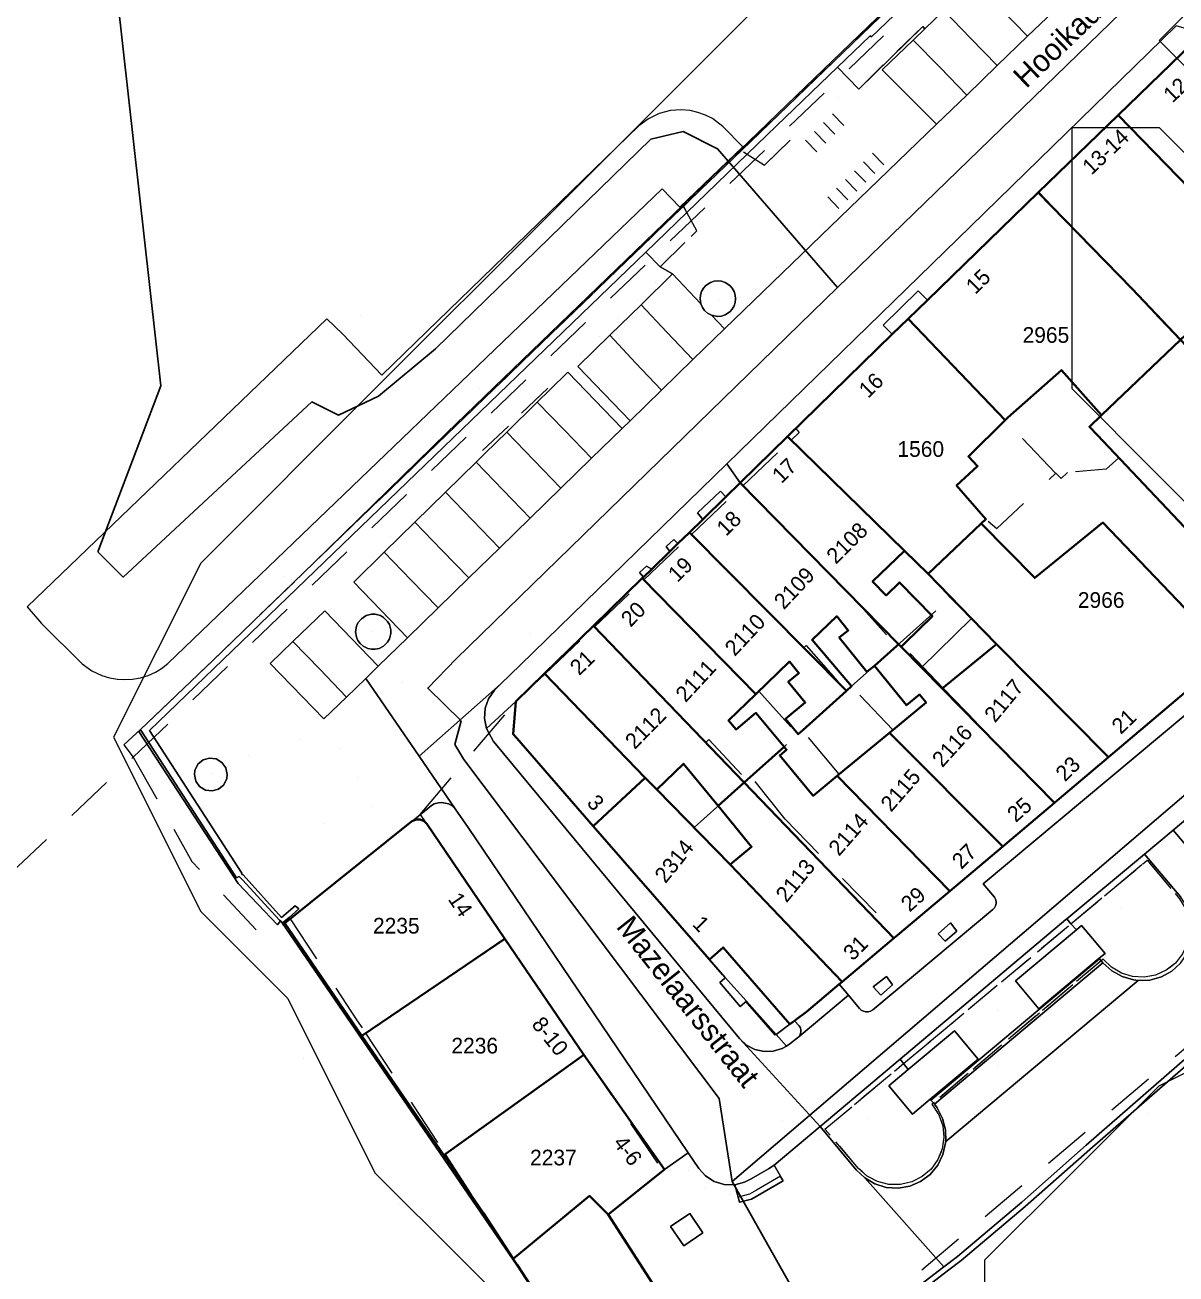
# Model space of a CAD drawing. Header units: metres. Extents: x 0 to 105485, y 0 to 425721.
# Drawn here: x 104727.4 to 104793.5, y 425351.7 to 425423.4 of the extents above; entities that cross this region are included whole.
import ezdxf
from ezdxf.enums import TextEntityAlignment as Align

# ---------------------------------------------------------------- set-up
doc = ezdxf.new("R2010")
doc.units = ezdxf.units.M
doc.header["$MEASUREMENT"] = 0
doc.linetypes.add('IE-TERREINAFSCHEIDING_KUNSTMATIG-SO', pattern=[11, 4, -1, 4, -2])
doc.linetypes.add('KG-PERCEEL-SO', pattern=[19, 5.5, -4, 5.5, -4])
for name, color, linetype, lineweight in [('B-XX-GK-KADEMUUR-G', 150, 'Continuous', 18), ('B-XX-GR-BEPLANTING_CULTUUR_BODEMBEDEKKER-G', 90, 'Continuous', 18), ('B-XX-GR-BEPLANTING_CULTUUR_ROOS-G', 90, 'Continuous', 18), ('B-XX-GR-BEPLANTING_CULTUUR_VASTE PLANTENVAK-G', 90, 'Continuous', 18), ('B-XX-GR-BOOM-G', 90, 'Continuous', 13), ('B-XX-GR-STRUIK-G', 90, 'Continuous', 13), ('B-XX-IE-AFVAL APART PLAATS-G', 7, 'Continuous', 18), ('B-XX-IE-MEUBILAIR-G', 7, 'Continuous', 18), ('B-XX-IE-MEUBILAIR_WATERWEGMEUBILAIR-G', 150, 'Continuous', 18), ('B-XX-IE-MEUBILAIR_WEGMEUBILAIR_AFVALBAK-G', 7, 'Continuous', 18), ('B-XX-IE-TERREINAFSCHEIDING_KUNSTMATIG_HEKWERK-G', 20, 'IE-TERREINAFSCHEIDING_KUNSTMATIG-SO', 18), ('B-XX-KG-GRENS_PERCEEL-G', 150, 'KG-PERCEEL-SO', 18), ('B-XX-KG-GRENS_PERCEEL-T', 150, 'KG-PERCEEL-SO', 18), ('B-XX-KW-KUNSTWERK_STEIGER-G', 170, 'Continuous', 18), ('B-XX-OG-BEBOUWING-G', 7, 'Continuous', 35), ('B-XX-OG-BEBOUWING_HUISNUMMER-T', 7, 'Continuous', 18), ('B-XX-OG-BEBOUWING_OVERBOUWING-G', 7, 'Continuous', 18), ('B-XX-OG-BEBOUWING_STRAATNAAM-T', 7, 'Continuous', 18), ('B-XX-OG-BEBOUWING_TRAP-G', 7, 'Continuous', 18), ('B-XX-OG-GRENS-G', 7, 'Continuous', 18), ('B-XX-OG-TERREIN_ERF-G', 7, 'Continuous', 18), ('B-XX-OG-WATER-G', 130, 'Continuous', 18), ('B-XX-OG-WATER_HAVEN-G', 170, 'Continuous', 18), ('B-XX-VH-ONVERHARD_ZAND-G', 210, 'Continuous', 18), ('B-XX-VH-OPENVERHARDING-G', 90, 'Continuous', 18), ('B-XX-VH-OPENVERHARDING_STRAATBAKSTEEN-G', 90, 'Continuous', 18), ('B-XX-VH-OPENVERHARDING_TEGEL-G', 90, 'Continuous', 18), ('B-XX-VW-MARKERING-G', 7, 'Continuous', 18)]:
    doc.layers.add(name, color=color, linetype=linetype, lineweight=lineweight)
doc.layers.add('GIS-WEGVAKKEN', color=2, linetype='Continuous')

msp = doc.modelspace()

# ---------------------------------------------------------------- linework, layer by layer
at = {"layer": 'B-XX-GK-KADEMUUR-G', "ltscale": 0.5}
for points in [[(104823.496, 425469.197), (104823.415, 425469.276), (104814.592, 425460.755), (104792.053, 425438.981), (104772.746, 425420.352), (104751.625, 425399.972), (104743.999, 425392.515), (104765.203, 425412.987), (104768.547, 425416.212), (104823.494, 425469.195)], [(104772.554, 425350.648), (104772.604, 425350.432), (104772.646, 425350.252), (104772.715, 425350.264), (104774.62, 425347.601), (104776.277, 425348.729), (104780.347, 425351.865), (104781.134, 425352.471), (104784.809, 425355.57), (104788.521, 425358.843), (104795.664, 425365.062), (104819.687, 425386.369), (104819.486, 425386.618), (104795.453, 425365.302), (104788.31, 425359.084), (104784.619, 425355.813), (104780.936, 425352.705), (104780.144, 425352.095), (104776.098, 425348.978), (104776.009, 425349.074), (104775.883, 425348.987), (104774.7, 425348.165), (104772.888, 425350.742), (104772.548, 425350.674)], [(104742.078, 425371.959), (104742.029, 425372.012), (104739.898, 425374.318), (104739.712, 425374.519), (104739.559, 425374.425), (104734.06, 425382.918), (104733.956, 425382.825), (104739.648, 425374.109), (104741.9, 425371.731)], [(104746.747, 425365.371), (104742.324, 425371.829), (104742.265, 425371.916), (104742.18, 425371.852), (104755.643, 425352.204), (104755.654, 425352.214), (104755.432, 425352.556), (104753.723, 425355.183), (104751.446, 425358.509)]]:
    msp.add_lwpolyline(points, close=True, dxfattribs=at)
msp.add_lwpolyline([(104823.494, 425469.195), (104768.547, 425416.212), (104765.203, 425412.987), (104743.999, 425392.515), (104738.178, 425386.895), (104734.038, 425382.952), (104734.06, 425382.918), (104739.559, 425374.425), (104739.712, 425374.519), (104739.898, 425374.318), (104742.029, 425372.012), (104742.078, 425371.959), (104742.178, 425371.85), (104742.18, 425371.852), (104742.265, 425371.916), (104742.574, 425372.15), (104743.123, 425372.649), (104742.921, 425372.832), (104742.134, 425372.162), (104739.941, 425374.612), (104739.859, 425374.621), (104739.859, 425374.696), (104734.562, 425382.89), (104763.04, 425410.357), (104765.395, 425412.629), (104768.862, 425415.973), (104770.544, 425417.596), (104774.049, 425420.977), (104775.914, 425422.775), (104775.993, 425422.702), (104778.601, 425425.223)], dxfattribs=at)
at = {"layer": 'B-XX-GR-BEPLANTING_CULTUUR_BODEMBEDEKKER-G', "ltscale": 0.5}
for points in [[(104800.518, 425377.022), (104800.338, 425377.69), (104800.009, 425378.3), (104799.904, 425378.441), (104799.711, 425378.671), (104799.668, 425378.724), (104798.8, 425378.001), (104797.436, 425379.638), (104798.327, 425380.38), (104798.04, 425380.735), (104797.842, 425380.98), (104793.299, 425377.175), (104795.41, 425374.689), (104795.906, 425374.222), (104796.498, 425373.883), (104797.151, 425373.691), (104797.832, 425373.656), (104798.502, 425373.78), (104799.124, 425374.057), (104799.666, 425374.471), (104800.096, 425374.999), (104800.392, 425375.613), (104800.542, 425376.33)], [(104780.527, 425371.846), (104779.817, 425371.215), (104780.219, 425370.801), (104780.894, 425371.374)], [(104789.064, 425369.819), (104789.397, 425370.098), (104788.053, 425371.702), (104787.756, 425371.454), (104784.252, 425368.517), (104785.596, 425366.913)], [(104776.852, 425368.764), (104776.097, 425368.174), (104776.529, 425367.695), (104777.197, 425368.298)], [(104778.095, 425363.428), (104776.985, 425362.501), (104778.342, 425360.876), (104779.361, 425361.728), (104782.123, 425364.034), (104780.766, 425365.659)], [(104780.244, 425359.971), (104780.076, 425360.627), (104779.76, 425361.226), (104779.601, 425361.435), (104779.408, 425361.665), (104779.361, 425361.728), (104778.342, 425360.876), (104776.985, 425362.501), (104778.095, 425363.428), (104777.835, 425363.777), (104777.643, 425364.032), (104773.053, 425360.164), (104775.119, 425357.68), (104775.608, 425357.207), (104776.193, 425356.862), (104776.843, 425356.662), (104777.521, 425356.619), (104778.191, 425356.735), (104778.815, 425357.004), (104779.359, 425357.411), (104779.794, 425357.933), (104780.095, 425358.543), (104780.253, 425359.294)]]:
    msp.add_lwpolyline(points, close=True, dxfattribs=at)
at = {"layer": 'B-XX-GR-BEPLANTING_CULTUUR_ROOS-G', "ltscale": 0.5}
msp.add_lwpolyline([(104787.756, 425371.454), (104787.438, 425371.796), (104787.2, 425372.086), (104787.153, 425372.047), (104777.643, 425364.032), (104777.835, 425363.777), (104778.095, 425363.428), (104780.766, 425365.659), (104782.123, 425364.034), (104779.361, 425361.728), (104779.408, 425361.665), (104789.083, 425369.791), (104789.064, 425369.819), (104785.596, 425366.913), (104784.252, 425368.517)], close=True, dxfattribs=at)
at = {"layer": 'B-XX-GR-BEPLANTING_CULTUUR_VASTE PLANTENVAK-G', "ltscale": 0.5}
msp.add_lwpolyline([(104794.448, 425371.404), (104794.378, 425372.082), (104794.153, 425372.725), (104793.754, 425373.333), (104791.657, 425375.794), (104787.2, 425372.086), (104787.438, 425371.796), (104787.756, 425371.454), (104788.053, 425371.702), (104789.397, 425370.098), (104789.064, 425369.819), (104789.083, 425369.791), (104789.276, 425369.561), (104789.777, 425369.098), (104790.371, 425368.764), (104791.027, 425368.577), (104791.289, 425368.547), (104791.97, 425368.568), (104792.627, 425368.747), (104793.224, 425369.074), (104793.73, 425369.531), (104794.115, 425370.093), (104794.359, 425370.729)], close=True, dxfattribs=at)
at = {"layer": 'B-XX-GR-BOOM-G', "color": 0, "true_color": 0x604a38}
for points in [[(104767.189, 425407.649, 2.437), (104767.189, 425407.649, 5.237)], [(104747.384, 425388.561, 2.506), (104747.384, 425388.561, 5.306)], [(104740.243, 425381.445, 2.416), (104740.243, 425381.445, 5.216)], [(104738.141, 425380.411, 2.337), (104738.141, 425380.411, 5.137)], [(104790.324, 425372.645, 2.672), (104790.324, 425372.645, 5.472)], [(104783.242, 425366.791, 2.638), (104783.242, 425366.791, 5.438)], [(104775.784, 425360.605, 2.72), (104775.784, 425360.605, 5.52)], [(104765.413, 425354.201, 2.609), (104765.413, 425354.201, 5.409)]]:
    msp.add_polyline3d(points, dxfattribs=at)
at = {"layer": 'B-XX-GR-STRUIK-G', "ltscale": 0.5}
for points in [[(104767.629, 425396.299), (104767.323, 425396.623), (104766.017, 425395.381), (104766.309, 425395.012)], [(104764.881, 425393.62), (104764.648, 425393.853), (104764.207, 425393.449), (104764.42, 425393.17)], [(104763.384, 425392.16), (104763.081, 425392.33), (104762.688, 425391.962), (104762.906, 425391.694)], [(104767.584, 425368.735), (104767.564, 425368.66), (104767.286, 425368.432), (104768.451, 425367.055), (104768.819, 425367.347)]]:
    msp.add_lwpolyline(points, close=True, dxfattribs=at)
at = {"layer": 'B-XX-IE-AFVAL APART PLAATS-G', "color": 0, "true_color": 0x604a38}
msp.add_polyline3d([(104743.237, 425382.384, 2.461), (104743.237, 425382.384, 3.961)], dxfattribs=at)
at = {"layer": 'B-XX-IE-MEUBILAIR-G', "color": 0, "true_color": 0x604a38}
for points in [[(104769.75, 425415.49, 2.369), (104769.75, 425415.49, 5.369)], [(104768.187, 425413.947, 2.361), (104768.187, 425413.947, 5.361)], [(104773.19, 425411.884, 2.436), (104773.19, 425411.884, 5.436)], [(104765.828, 425411.76, 2.38), (104765.828, 425411.76, 5.38)], [(104781.668, 425411.828, 2.301), (104781.668, 425411.828, 3.801)], [(104771.872, 425410.7, 2.451), (104771.872, 425410.7, 5.451)], [(104770.544, 425409.446, 2.45), (104770.544, 425409.446, 5.45)], [(104761.81, 425408.7, 2.367), (104761.81, 425408.7, 3.867)], [(104763.587, 425408.619, 2.382), (104763.587, 425408.619, 5.382)], [(104762.555, 425407.589, 2.379), (104762.555, 425407.589, 5.379)], [(104769.321, 425408.213, 2.451), (104769.321, 425408.213, 5.451)], [(104761.482, 425406.566, 2.396), (104761.482, 425406.566, 5.396)], [(104760.37, 425405.499, 2.395), (104760.37, 425405.499, 5.395)], [(104759.308, 425404.456, 2.394), (104759.308, 425404.456, 5.394)], [(104758.178, 425403.423, 2.393), (104758.178, 425403.423, 5.393)], [(104752.797, 425398.164, 2.414), (104752.797, 425398.164, 5.414)], [(104767.693, 425398.2, 2.305), (104767.693, 425398.2, 3.805)], [(104751.72, 425397.147, 2.41), (104751.72, 425397.147, 5.41)], [(104750.584, 425396.052, 2.411), (104750.584, 425396.052, 5.411)], [(104749.583, 425395.03, 2.411), (104749.583, 425395.03, 5.411)], [(104748.389, 425394.018, 2.41), (104748.389, 425394.018, 5.41)], [(104747.354, 425392.902, 2.419), (104747.354, 425392.902, 5.419)], [(104743.713, 425389.325, 2.416), (104743.713, 425389.325, 5.416)], [(104742.645, 425388.286, 2.403), (104742.645, 425388.286, 5.403)], [(104756.417, 425388.486, 2.336), (104756.417, 425388.486, 3.836)], [(104739.619, 425387.289, 2.306), (104739.619, 425387.289, 5.306)], [(104741.62, 425387.289, 2.397), (104741.62, 425387.289, 5.397)], [(104755.856, 425386.657, 2.324), (104755.856, 425386.657, 3.824)], [(104749.067, 425385.636, 2.457), (104749.067, 425385.636, 3.957)], [(104755.516, 425382.554, 2.421), (104755.516, 425382.554, 3.921)], [(104755.595, 425382.625, 2.429), (104755.595, 425382.625, 3.929)], [(104745.506, 425381.883, 2.438), (104745.506, 425381.883, 5.438)], [(104754.426, 425382.12, 2.367), (104754.426, 425382.12, 3.867)], [(104746.492, 425380.173, 2.348), (104746.492, 425380.173, 5.348)], [(104737.588, 425378.389, 2.013), (104737.588, 425378.389, 5.013)], [(104747.346, 425378.549, 2.314), (104747.346, 425378.549, 5.314)], [(104744.533, 425377.58, 2.304), (104744.533, 425377.58, 3.804)], [(104752.844, 425377.316, 2.4), (104752.844, 425377.316, 3.9)], [(104783.385, 425375.202, 2.458), (104783.385, 425375.202, 3.958)], [(104787.385, 425372.206, 2.537), (104787.385, 425372.206, 4.037)], [(104766.709, 425367.451, 2.418), (104766.709, 425367.451, 3.918)], [(104762.238, 425363.436, 2.484), (104762.238, 425363.436, 3.984)], [(104770.89, 425360.503, 2.434), (104770.89, 425360.503, 3.934)], [(104772.594, 425359.808, 2.488), (104772.594, 425359.808, 3.988)], [(104773.025, 425359.402, 2.543), (104773.025, 425359.402, 5.543)], [(104771.87, 425358.431, 2.51), (104771.87, 425358.431, 5.51)], [(104765.52, 425357.635, 2.528), (104765.52, 425357.635, 5.528)], [(104771.027, 425357.033, 2.531), (104771.027, 425357.033, 5.531)], [(104766.471, 425356.619, 2.533), (104766.471, 425356.619, 5.533)], [(104767.882, 425356.251, 2.543), (104767.882, 425356.251, 5.543)], [(104769.619, 425356.198, 2.552), (104769.619, 425356.198, 5.552)]]:
    msp.add_polyline3d(points, dxfattribs=at)
at = {"layer": 'B-XX-IE-MEUBILAIR_WATERWEGMEUBILAIR-G', "color": 0, "true_color": 0x604a38}
for points in [[(104770.489, 425417.503, 2.352), (104770.489, 425417.503, 3.852)], [(104763.656, 425412.254, 2.336), (104763.656, 425412.254, 3.836)], [(104759.695, 425407.131, 2.353), (104759.695, 425407.131, 3.853)], [(104746.698, 425406.687, 0), (104746.698, 425406.687, 1.5)], [(104753.478, 425402.501, 1.966), (104753.478, 425402.501, 3.466)], [(104748.826, 425396.694, 2.306), (104748.826, 425396.694, 3.806)], [(104742.225, 425391.745, 2.129), (104742.225, 425391.745, 3.629)], [(104738.211, 425386.365, 2.309), (104738.211, 425386.365, 3.809)], [(104743.407, 425364.054, 0), (104743.407, 425364.054, 1.5)], [(104791.814, 425360.889, 2.25), (104791.814, 425360.889, 3.75)], [(104788.781, 425358.625, 2.132), (104788.781, 425358.625, 3.632)], [(104748.829, 425355.69, 0), (104748.829, 425355.69, 1.5)], [(104785.439, 425355.657, 2.379), (104785.439, 425355.657, 3.879)]]:
    msp.add_polyline3d(points, dxfattribs=at)
at = {"layer": 'B-XX-IE-MEUBILAIR_WEGMEUBILAIR_AFVALBAK-G', "color": 0, "true_color": 0x604a38}
for points in [[(104774.096, 425419.213, 2.369), (104774.096, 425419.213, 3.869)], [(104783.247, 425363.633, 2.661), (104783.247, 425363.633, 4.161)]]:
    msp.add_polyline3d(points, dxfattribs=at)
at = {"layer": 'B-XX-IE-TERREINAFSCHEIDING_KUNSTMATIG_HEKWERK-G', "ltscale": 0.5, "flags": 128}
for points in [[(104773.238, 425417.784), (104773.887, 425417.119)], [(104773.753, 425418.287), (104774.402, 425417.622)], [(104772.722, 425417.281), (104773.371, 425416.616)], [(104768.642, 425416.113), (104768.862, 425415.973), (104769.852, 425415.344), (104771.326, 425416.785)], [(104772.207, 425416.778), (104772.856, 425416.113)], [(104775.54, 425415.529), (104776.189, 425414.864)], [(104776.055, 425416.031), (104776.704, 425415.366)], [(104775.025, 425415.026), (104775.674, 425414.361)], [(104773.994, 425414.02), (104774.643, 425413.355)], [(104774.51, 425414.523), (104775.159, 425413.858)], [(104773.479, 425413.517), (104774.128, 425412.852)], [(104763.865, 425409.502), (104765.964, 425411.567), (104765.395, 425412.629), (104765.203, 425412.987)], [(104793.665, 425373.236), (104794.024, 425372.631), (104794.215, 425371.992), (104794.249, 425371.325), (104794.123, 425370.67), (104793.846, 425370.064), (104793.433, 425369.54), (104792.907, 425369.13), (104792.299, 425368.856), (104791.643, 425368.735), (104790.977, 425368.772), (104790.339, 425368.966), (104789.765, 425369.307), (104789.289, 425369.773), (104779.54, 425361.509), (104779.464, 425361.445), (104779.867, 425360.835), (104780.086, 425360.203), (104780.148, 425359.538), (104780.052, 425358.877), (104779.801, 425358.258), (104779.411, 425357.716), (104778.903, 425357.282), (104778.307, 425356.98), (104777.657, 425356.828), (104776.989, 425356.835), (104776.342, 425357), (104775.752, 425357.313), (104775.253, 425357.758), (104773.323, 425360.009), (104777.835, 425363.777), (104787.438, 425371.796), (104791.806, 425375.443), (104793.665, 425373.236)]]:
    msp.add_lwpolyline(points, dxfattribs=at)
at = {"layer": 'B-XX-IE-TERREINAFSCHEIDING_KUNSTMATIG_HEKWERK-G', "color": 0, "ltscale": 0.5, "true_color": 0x8c7868}
for points in [[(104773.238, 425417.784, 2.385), (104773.887, 425417.119, 2.401)], [(104773.753, 425418.287, 2.391), (104774.402, 425417.622, 2.399)], [(104772.722, 425417.281, 2.387), (104773.371, 425416.616, 2.404)], [(104768.642, 425416.113, 2.352), (104768.862, 425415.973, 2.354), (104769.852, 425415.344, 2.377), (104771.326, 425416.785, 2.364)], [(104772.207, 425416.778, 2.391), (104772.856, 425416.113, 2.402)], [(104775.54, 425415.529, 2.425), (104776.189, 425414.864, 2.431)], [(104776.055, 425416.031, 2.432), (104776.704, 425415.366, 2.424)], [(104775.025, 425415.026, 2.419), (104775.674, 425414.361, 2.438)], [(104773.994, 425414.02, 2.433), (104774.643, 425413.355, 2.432)], [(104774.51, 425414.523, 2.429), (104775.159, 425413.858, 2.435)], [(104773.479, 425413.517, 2.418), (104774.128, 425412.852, 2.435)], [(104763.865, 425409.502, 2.373), (104765.964, 425411.567, 2.384), (104765.395, 425412.629, 2.388), (104765.203, 425412.987, 2.377)], [(104793.846, 425370.064, 2.593), (104793.433, 425369.54, 2.603), (104792.907, 425369.13, 2.596), (104792.299, 425368.856, 2.595), (104791.643, 425368.735, 2.599), (104790.977, 425368.772, 2.624), (104790.339, 425368.966, 2.658), (104789.765, 425369.307, 2.688), (104789.289, 425369.773, 2.705), (104787.339, 425368.12, 2.691), (104785.389, 425366.467, 2.685), (104783.44, 425364.815, 2.672), (104781.49, 425363.162, 2.694), (104779.54, 425361.509, 2.705), (104779.464, 425361.445, 2.707), (104779.867, 425360.835, 2.687), (104780.086, 425360.203, 2.659), (104780.148, 425359.538, 2.629), (104780.052, 425358.877, 2.619), (104779.801, 425358.258, 2.616), (104779.411, 425357.716, 2.618), (104778.903, 425357.282, 2.615), (104778.307, 425356.98, 2.601), (104777.657, 425356.828, 2.599), (104776.989, 425356.835, 2.618), (104776.342, 425357, 2.642), (104775.752, 425357.313, 2.67), (104775.253, 425357.758, 2.686), (104773.323, 425360.009, 2.532), (104775.579, 425361.893, 2.593), (104777.835, 425363.777, 2.593), (104779.756, 425365.381, 2.554), (104781.676, 425366.985, 2.532), (104783.597, 425368.588, 2.557), (104785.517, 425370.192, 2.59), (104787.438, 425371.796, 2.578), (104789.622, 425373.619, 2.556), (104791.806, 425375.443, 2.472), (104793.665, 425373.236, 2.602)]]:
    msp.add_polyline3d(points, dxfattribs=at)
at = {"layer": 'B-XX-KG-GRENS_PERCEEL-G', "ltscale": 0.5, "flags": 128}
for points in [[(104734.038, 425382.952), (104738.178, 425386.895), (104775.655, 425423.078), (104792.152, 425438.957), (104823.494, 425469.195), (104849.432, 425494.245), (104856.043, 425500.643), (104856.917, 425499.939)], [(104733.628, 425381.358), (104856.917, 425499.939)], [(104790.157, 425418.223), (104794.983, 425422.904)], [(104785.589, 425413.791), (104790.157, 425418.223)], [(104790.157, 425418.223), (104801.77, 425406.237), (104809.645, 425398.267)], [(104778.1, 425406.526), (104785.589, 425413.791)], [(104785.589, 425413.791), (104793.712, 425405.308)], [(104771.63, 425400.25), (104778.1, 425406.526)], [(104778.1, 425406.526), (104786.572, 425397.657)], [(104788.5, 425400.326), (104793.712, 425405.308)], [(104771.377, 425399.566), (104771.834, 425400)], [(104771.63, 425400.25), (104771.834, 425400)], [(104788.5, 425400.326), (104789.216, 425399.569)], [(104768.611, 425396.938), (104771.377, 425399.566)], [(104771.377, 425399.566), (104779.25, 425391.879)], [(104789.216, 425399.569), (104790.183, 425398.546)], [(104790.183, 425398.546), (104789.457, 425397.888), (104787.235, 425397.702)], [(104790.183, 425398.546), (104798.965, 425389.261)], [(104779.25, 425391.879), (104782.559, 425395.03), (104783.178, 425394.488), (104786.572, 425397.657)], [(104786.572, 425397.657), (104786.871, 425397.359), (104787.235, 425397.702)], [(104765.669, 425394.141), (104768.012, 425396.368), (104768.611, 425396.938)], [(104775.011, 425390.427), (104768.611, 425396.938)], [(104762.932, 425391.539), (104765.21, 425393.705), (104765.669, 425394.141)], [(104772.112, 425387.636), (104765.669, 425394.141)], [(104779.25, 425391.879), (104780.525, 425390.51)], [(104760.102, 425388.85), (104762.383, 425391.017), (104762.932, 425391.539)], [(104769.355, 425384.981), (104762.932, 425391.539)], [(104775.011, 425390.427), (104777.44, 425387.749)], [(104777.643, 425387.931), (104780.525, 425390.51)], [(104780.525, 425390.51), (104781.725, 425389.322), (104789.595, 425381.367)], [(104757.26, 425386.148), (104759.743, 425388.509), (104760.102, 425388.85)], [(104766.479, 425382.212), (104760.102, 425388.85)], [(104772.252, 425387.771), (104772.112, 425387.636)], [(104772.252, 425387.771), (104774.539, 425385.153)], [(104774.846, 425385.427), (104777.44, 425387.749)], [(104777.44, 425387.749), (104777.643, 425387.931)], [(104780.106, 425385.315), (104777.643, 425387.931)], [(104789.595, 425381.367), (104796.532, 425387.232)], [(104755.591, 425384.562), (104757.26, 425386.148)], [(104757.26, 425386.148), (104763.667, 425379.505), (104765.809, 425377.318)], [(104780.858, 425336.653), (104775.372, 425342.582), (104775.524, 425349.114), (104819.798, 425386.391)], [(104774.539, 425385.153), (104774.846, 425385.427)], [(104777.212, 425382.921), (104774.846, 425385.427)], [(104769.528, 425385.148), (104769.355, 425384.981)], [(104769.528, 425385.148), (104771.767, 425382.666)], [(104772.027, 425382.899), (104773.964, 425384.639), (104774.539, 425385.153)], [(104780.106, 425385.315), (104786.506, 425378.755)], [(104750.104, 425378.068), (104755.591, 425384.562)], [(104774.305, 425368.464), (104772.264, 425366.743), (104770.462, 425365.404), (104755.423, 425382.688), (104755.591, 425384.562)], [(104734.038, 425382.952), (104733.088, 425382.063), (104733.628, 425381.358)], [(104769.078, 425380.252), (104771.767, 425382.666)], [(104771.767, 425382.666), (104772.027, 425382.899)], [(104774.142, 425380.382), (104772.027, 425382.899)], [(104777.212, 425382.921), (104777.021, 425382.763)], [(104777.021, 425382.763), (104783.525, 425376.241)], [(104766.657, 425382.384), (104766.479, 425382.212)], [(104766.657, 425382.384), (104768.838, 425380.037)], [(104712.877, 425361.675), (104733.628, 425381.358)], [(104733.628, 425381.358), (104736.999, 425375.379), (104741.177, 425370.939), (104742.627, 425372.072)], [(104786.506, 425378.755), (104789.595, 425381.367)], [(104774.142, 425380.382), (104774.019, 425380.28)], [(104765.809, 425377.318), (104768.838, 425380.037)], [(104768.838, 425380.037), (104769.078, 425380.252)], [(104771.032, 425377.81), (104769.078, 425380.252)], [(104774.019, 425380.28), (104780.49, 425373.682)], [(104783.525, 425376.241), (104786.408, 425378.673), (104786.506, 425378.755)], [(104742.627, 425372.072), (104750.104, 425378.068)], [(104750.104, 425378.068), (104754.659, 425371.374), (104754.953, 425370.942)], [(104771.032, 425377.81), (104777.489, 425371.15)], [(104765.809, 425377.318), (104767.881, 425375.203), (104774.305, 425368.464)], [(104780.49, 425373.682), (104783.525, 425376.241)], [(104777.489, 425371.15), (104780.49, 425373.682)], [(104742.627, 425372.072), (104746.486, 425366.233), (104746.96, 425365.516)], [(104774.305, 425368.464), (104777.35, 425371.033), (104777.489, 425371.15)], [(104754.953, 425370.942), (104746.96, 425365.516)], [(104754.953, 425370.942), (104757.348, 425367.422), (104759.503, 425364.252)], [(104746.96, 425365.516), (104749.721, 425361.338), (104751.525, 425358.565)], [(104759.503, 425364.252), (104751.525, 425358.565)], [(104759.503, 425364.252), (104764.034, 425357.586), (104760.882, 425355.117)], [(104751.525, 425358.565), (104755.432, 425352.556)], [(104760.882, 425355.117), (104759.821, 425356.171), (104755.432, 425352.556)], [(104760.882, 425355.117), (104765.541, 425347.863), (104765.271, 425347.657), (104766.15, 425346.308), (104764.585, 425344.657), (104763.075, 425345.536), (104762.924, 425345.329)], [(104755.432, 425352.556), (104758.865, 425347.277), (104762.924, 425345.329)]]:
    msp.add_lwpolyline(points, dxfattribs=at)
at = {"layer": 'B-XX-KW-KUNSTWERK_STEIGER-G', "ltscale": 0.5}
msp.add_lwpolyline([(104763.982, 425413.993), (104765, 425412.93), (104768.604, 425416.402), (104767.471, 425417.561), (104766.867, 425418.015), (104766.463, 425418.222), (104766.036, 425418.377), (104765.593, 425418.477), (104765.066, 425418.521), (104764.463, 425418.476), (104763.804, 425418.305), (104763.19, 425418.013), (104762.642, 425417.609), (104747.887, 425403.285), (104745.653, 425405.651), (104744.745, 425406.529), (104727.541, 425389.988), (104728.367, 425389.043), (104730.692, 425386.722), (104731.262, 425386.319), (104731.824, 425386.054), (104732.27, 425385.917), (104732.729, 425385.837), (104733.117, 425385.813), (104733.582, 425385.838), (104734.041, 425385.92), (104734.486, 425386.057), (104734.911, 425386.249), (104735.245, 425386.448), (104735.616, 425386.729)], close=True, dxfattribs=at)
at = {"layer": 'B-XX-OG-BEBOUWING-G', "ltscale": 0.5}
for points in [[(104800.119, 425407.952), (104801.77, 425406.237), (104804.058, 425408.358), (104802.371, 425410.029), (104804.657, 425412.137), (104805.768, 425410.932), (104808.599, 425413.542), (104807.488, 425414.746), (104807.218, 425414.497), (104805.861, 425415.905), (104804.397, 425417.424), (104803.457, 425418.399), (104801.278, 425416.299), (104794.992, 425422.911), (104790.157, 425418.223), (104798.412, 425409.712)], [(104794.992, 425422.911), (104790.157, 425418.223), (104798.412, 425409.712), (104800.119, 425407.952), (104801.77, 425406.237), (104804.058, 425408.358), (104802.371, 425410.029), (104804.657, 425412.137), (104805.768, 425410.932), (104808.599, 425413.542), (104807.488, 425414.746), (104807.218, 425414.497), (104805.861, 425415.905), (104804.397, 425417.424), (104803.457, 425418.399), (104801.278, 425416.299)], [(104790.157, 425418.223), (104785.566, 425413.771), (104790.945, 425408.241), (104793.729, 425405.324), (104798.412, 425409.712)], [(104790.945, 425408.241), (104785.566, 425413.771), (104779.202, 425407.598), (104778.099, 425406.527), (104783.662, 425400.704), (104783.825, 425400.866), (104786.899, 425403.578), (104789.188, 425400.984), (104793.729, 425405.324)], [(104778.099, 425406.527), (104777.178, 425405.634), (104771.174, 425399.765), (104777.894, 425393.203), (104779.25, 425391.879), (104782.295, 425394.779), (104782.559, 425395.03), (104780.881, 425396.954), (104782.084, 425398.073), (104781.554, 425398.614), (104783.662, 425400.704)], [(104793.729, 425405.324), (104789.188, 425400.984), (104788.5, 425400.326), (104788.936, 425399.865), (104798.965, 425389.261), (104800.648, 425390.68), (104800.701, 425390.724), (104802.841, 425392.528), (104804.561, 425393.978)], [(104771.174, 425399.765), (104768.45, 425397.102), (104777.547, 425387.845), (104777.69, 425387.7), (104777.888, 425387.894), (104779.489, 425389.461), (104777.592, 425391.397), (104776.83, 425390.65), (104776.06, 425391.437), (104777.894, 425393.203)], [(104766.309, 425395.012), (104765.544, 425394.266), (104774.556, 425385.168), (104774.851, 425385.445), (104772.588, 425388.095), (104773.997, 425389.451), (104774.656, 425388.636), (104774.144, 425388.222), (104775.734, 425386.256), (104776.168, 425386.607), (104777.44, 425387.749), (104777.547, 425387.845), (104768.45, 425397.102), (104767.629, 425396.299)], [(104782.295, 425394.779), (104779.25, 425391.879), (104781.725, 425389.322), (104783.169, 425387.848), (104789.594, 425381.367), (104796.532, 425387.232), (104789.273, 425394.831), (104785.358, 425391.652)], [(104762.842, 425391.632), (104769.355, 425384.981), (104771.291, 425386.845), (104771.833, 425386.19), (104771.213, 425385.677), (104772.188, 425384.498), (104771.055, 425383.56), (104771.782, 425382.682), (104772.053, 425382.906), (104774.539, 425385.153), (104774.556, 425385.168), (104765.544, 425394.266), (104764.881, 425393.62), (104764.42, 425393.17), (104763.384, 425392.16), (104762.906, 425391.694)], [(104769.355, 425384.981), (104762.842, 425391.632), (104760.047, 425388.907), (104768.693, 425379.907), (104770.981, 425381.96), (104769.366, 425383.905), (104768.219, 425382.953), (104767.787, 425383.472)], [(104763.013, 425380.183), (104763.667, 425379.505), (104765.2, 425380.98), (104767.19, 425378.558), (104768.693, 425379.907), (104760.047, 425388.907), (104757.239, 425386.169)], [(104777.021, 425382.763), (104783.525, 425376.241), (104786.492, 425378.743), (104780.052, 425385.296), (104778.861, 425386.508), (104777.69, 425387.7), (104777.547, 425387.845), (104777.44, 425387.749), (104776.168, 425386.607), (104777.997, 425384.344), (104778.754, 425384.956), (104779.122, 425384.501)], [(104783.169, 425387.848), (104780.052, 425385.296), (104786.492, 425378.743), (104786.506, 425378.755), (104789.594, 425381.367)], [(104757.239, 425386.169), (104755.591, 425384.562), (104755.423, 425382.69), (104755.635, 425382.444), (104760.026, 425377.398), (104763.013, 425380.183)], [(104780.485, 425373.677), (104783.525, 425376.241), (104777.021, 425382.763), (104774.141, 425380.381), (104774.019, 425380.28)], [(104780.485, 425373.677), (104774.019, 425380.28), (104772.649, 425379.147), (104770.73, 425381.459), (104771.125, 425381.787), (104770.981, 425381.96), (104768.693, 425379.907), (104777.277, 425370.971), (104777.489, 425371.15)], [(104767.881, 425375.203), (104763.667, 425379.505), (104763.013, 425380.183), (104760.026, 425377.398), (104766.692, 425369.737), (104767.474, 425370.443), (104771.299, 425366.026), (104771.569, 425366.227), (104771.674, 425366.305), (104772.264, 425366.743), (104774.14, 425368.324), (104774.222, 425368.394), (104774.305, 425368.464)], [(104767.881, 425375.203), (104774.305, 425368.464), (104777.277, 425370.971), (104768.693, 425379.907), (104767.19, 425378.558), (104769.111, 425376.22)], [(104750.469, 425377.531), (104750.32, 425377.683), (104750.093, 425377.782), (104749.875, 425377.786), (104749.665, 425377.708), (104749.598, 425377.662), (104742.324, 425371.829), (104746.747, 425365.371), (104754.952, 425370.941)], [(104754.952, 425370.941), (104746.747, 425365.371), (104751.446, 425358.509), (104759.494, 425364.265)], [(104764.107, 425357.685), (104759.494, 425364.265), (104751.446, 425358.509), (104753.723, 425355.183), (104755.432, 425352.556), (104759.821, 425356.171), (104760.882, 425355.117)], [(104755.432, 425352.556), (104755.654, 425352.214), (104758.865, 425347.277), (104759.286, 425347.075), (104762.924, 425345.329), (104763.014, 425345.452), (104763.375, 425345.825), (104764.845, 425344.932), (104766.15, 425346.308), (104765.271, 425347.657), (104765.541, 425347.863), (104760.882, 425355.117), (104759.821, 425356.171)]]:
    msp.add_lwpolyline(points, close=True, dxfattribs=at)
at = {"layer": 'B-XX-OG-BEBOUWING_OVERBOUWING-G', "ltscale": 0.5}
msp.add_lwpolyline([(104781.725, 425389.322), (104778.861, 425386.508), (104780.052, 425385.296), (104783.169, 425387.848)], close=True, dxfattribs=at)
at = {"layer": 'B-XX-OG-BEBOUWING_TRAP-G', "ltscale": 0.5}
for points in [[(104779.202, 425407.598), (104778.666, 425408.122), (104776.673, 425406.164), (104777.178, 425405.634), (104778.099, 425406.527)], [(104767.474, 425370.443), (104766.692, 425369.737), (104767.584, 425368.735), (104768.819, 425367.347), (104770.518, 425365.439), (104771.299, 425366.026)]]:
    msp.add_lwpolyline(points, close=True, dxfattribs=at)
at = {"layer": 'B-XX-OG-GRENS-G'}
for points in [[(104777.5, 425432.5, 1.006), (104767.5, 425422.5, 2.145), (104757.5, 425412.5, 1.47), (104747.5, 425402.5, 1.115), (104737.5, 425392.5, 1.17), (104732.5, 425382.5, 1.101), (104737.5, 425372.5, 0.56), (104742.5, 425367.5, 0.565), (104747.5, 425357.5, 0.553), (104752.5, 425352.5, 0.509), (104757.5, 425347.5, 0.509)], [(104807.5, 425332.5, 2.715), (104792.5, 425332.5, 2.764), (104782.5, 425337.5, 2.343), (104782.5, 425352.5, 2.123), (104787.5, 425357.5, 1.765), (104792.5, 425362.5, 2.151), (104802.5, 425367.5, 2.237)]]:
    msp.add_polyline3d(points, dxfattribs=at)
for points in [[(104797.5, 425427.5, 2.383), (104802.5, 425427.5, 2.402), (104802.5, 425412.5, 3.11), (104792.5, 425422.5, 2.401)], [(104787.5, 425417.5, 2.362), (104792.5, 425417.5, 2.428), (104802.5, 425407.5, 3.072), (104802.5, 425392.5, 2.419), (104797.5, 425392.5, 2.441), (104792.5, 425397.5, 3.193), (104787.5, 425402.5, 3.211)]]:
    msp.add_polyline3d(points, close=True, dxfattribs=at)
at = {"layer": 'B-XX-OG-TERREIN_ERF-G', "ltscale": 0.5}
for points in [[(104788.936, 425399.865), (104788.5, 425400.326), (104789.188, 425400.984), (104786.899, 425403.578), (104783.825, 425400.866), (104783.662, 425400.704), (104781.554, 425398.614), (104782.084, 425398.073), (104780.881, 425396.954), (104782.559, 425395.03), (104782.295, 425394.779), (104785.358, 425391.652), (104789.273, 425394.831), (104796.532, 425387.232), (104798.965, 425389.261)], [(104779.25, 425391.879), (104777.894, 425393.203), (104776.06, 425391.437), (104776.83, 425390.65), (104777.592, 425391.397), (104779.489, 425389.461), (104777.888, 425387.894), (104777.69, 425387.7), (104778.861, 425386.508), (104781.725, 425389.322)], [(104769.355, 425384.981), (104767.787, 425383.472), (104768.219, 425382.953), (104769.366, 425383.905), (104770.981, 425381.96), (104771.125, 425381.787), (104770.73, 425381.459), (104772.649, 425379.147), (104774.019, 425380.28), (104774.141, 425380.381), (104777.021, 425382.763), (104779.122, 425384.501), (104778.754, 425384.956), (104777.997, 425384.344), (104776.168, 425386.607), (104775.734, 425386.256), (104774.144, 425388.222), (104774.656, 425388.636), (104773.997, 425389.451), (104772.588, 425388.095), (104774.851, 425385.445), (104774.556, 425385.168), (104774.539, 425385.153), (104772.053, 425382.906), (104771.782, 425382.682), (104771.055, 425383.56), (104772.188, 425384.498), (104771.213, 425385.677), (104771.833, 425386.19), (104771.291, 425386.845)], [(104763.667, 425379.505), (104767.881, 425375.203), (104769.111, 425376.22), (104767.19, 425378.558), (104765.2, 425380.98)], [(104767.474, 425370.443), (104766.692, 425369.737), (104767.584, 425368.735), (104768.819, 425367.347), (104770.518, 425365.439), (104771.299, 425366.026)]]:
    msp.add_lwpolyline(points, close=True, dxfattribs=at)
at = {"layer": 'B-XX-OG-WATER-G', "ltscale": 0.5}
msp.add_lwpolyline([(104758.865, 425347.277), (104755.654, 425352.214), (104755.643, 425352.204), (104742.18, 425371.852), (104742.178, 425371.85), (104742.078, 425371.959), (104741.9, 425371.731), (104739.648, 425374.109), (104733.956, 425382.825), (104734.06, 425382.918), (104734.038, 425382.952), (104738.178, 425386.895), (104743.999, 425392.515), (104751.625, 425399.972), (104772.746, 425420.352), (104792.053, 425438.981)], dxfattribs=at)
at = {"layer": 'B-XX-OG-WATER_HAVEN-G', "ltscale": 0.5}
msp.add_lwpolyline([(104795.664, 425365.062), (104788.521, 425358.843), (104784.809, 425355.57), (104781.134, 425352.471), (104780.347, 425351.865), (104776.277, 425348.729)], dxfattribs=at)
at = {"layer": 'B-XX-VH-ONVERHARD_ZAND-G', "ltscale": 0.5}
for points in [[(104766.2, 425407.383), (104766.29, 425407.168), (104766.415, 425406.996), (104766.574, 425406.853), (104766.821, 425406.726), (104767.174, 425406.658), (104767.387, 425406.68), (104767.59, 425406.746), (104767.858, 425406.92), (104768.001, 425407.079), (104768.107, 425407.264), (104768.173, 425407.467), (104768.196, 425407.679), (104768.173, 425407.891), (104768.107, 425408.094), (104768.001, 425408.279), (104767.858, 425408.438), (104767.59, 425408.612), (104767.387, 425408.678), (104767.174, 425408.7), (104766.962, 425408.678), (104766.759, 425408.612), (104766.491, 425408.438), (104766.348, 425408.279), (104766.241, 425408.094), (104766.175, 425407.891), (104766.153, 425407.679)], [(104747.733, 425387.602), (104747.999, 425387.74), (104748.223, 425387.964), (104748.329, 425388.147), (104748.411, 425388.453), (104748.411, 425388.665), (104748.329, 425388.971), (104748.223, 425389.154), (104747.999, 425389.378), (104747.816, 425389.484), (104747.51, 425389.566), (104747.298, 425389.566), (104746.992, 425389.484), (104746.727, 425389.311), (104746.527, 425389.065), (104746.441, 425388.872), (104746.392, 425388.559), (104746.441, 425388.246), (104746.527, 425388.053), (104746.652, 425387.882), (104746.817, 425387.735), (104747.091, 425387.596), (104747.298, 425387.552), (104747.51, 425387.552)], [(104739.026, 425380.365), (104738.946, 425380.744), (104738.722, 425381.059), (104738.391, 425381.258), (104738.007, 425381.307), (104737.636, 425381.199), (104737.339, 425380.95), (104737.167, 425380.604), (104737.136, 425380.365), (104737.216, 425379.987), (104737.44, 425379.672), (104737.771, 425379.473), (104738.155, 425379.424), (104738.526, 425379.532), (104738.823, 425379.78), (104738.995, 425380.127)], [(104789.276, 425369.561), (104789.083, 425369.791), (104779.408, 425361.665), (104779.601, 425361.435)], [(104765.572, 425355.158), (104764.463, 425354.411), (104765.228, 425353.307), (104766.317, 425354.055)]]:
    msp.add_lwpolyline(points, close=True, dxfattribs=at)
at = {"layer": 'B-XX-VH-OPENVERHARDING-G', "ltscale": 0.5}
for points in [[(104784.953, 425422.752), (104781.885, 425425.904), (104780.136, 425424.215), (104779.061, 425423.177), (104778.388, 425422.528), (104776.611, 425420.812), (104779.718, 425417.691), (104781.466, 425419.366), (104783.21, 425421.057)], [(104777.178, 425405.634), (104776.673, 425406.164), (104778.666, 425408.122), (104779.202, 425407.598), (104785.566, 425413.771), (104790.157, 425418.223), (104794.992, 425422.911), (104793.482, 425423.349), (104781.668, 425411.828), (104767.693, 425398.2), (104768.45, 425397.102), (104771.174, 425399.765)], [(104779.718, 425417.691), (104776.611, 425420.812), (104778.388, 425422.528), (104779.061, 425423.177), (104778.934, 425423.309), (104775.266, 425419.715), (104774.049, 425420.977), (104770.544, 425417.596), (104768.862, 425415.973), (104765.395, 425412.629), (104763.04, 425410.357), (104763.865, 425409.502), (104764.575, 425409.101), (104766.2, 425407.383), (104766.153, 425407.679), (104766.175, 425407.891), (104766.241, 425408.094), (104766.348, 425408.279), (104766.491, 425408.438), (104766.759, 425408.612), (104766.962, 425408.678), (104767.174, 425408.7), (104767.387, 425408.678), (104767.59, 425408.612), (104767.858, 425408.438), (104768.001, 425408.279), (104768.107, 425408.094), (104768.173, 425407.891), (104768.196, 425407.679), (104768.173, 425407.467), (104768.107, 425407.264), (104768.001, 425407.079), (104767.858, 425406.92), (104767.59, 425406.746), (104767.387, 425406.68), (104767.174, 425406.658), (104766.821, 425406.726), (104767.557, 425405.948)], [(104746.977, 425385.878), (104745.87, 425384.813), (104744.56, 425383.552), (104741.485, 425386.734), (104742.794, 425387.999), (104744.619, 425389.762), (104747.692, 425386.579), (104749.36, 425388.213), (104746.279, 425391.405), (104748.035, 425393.127), (104749.792, 425394.85), (104751.549, 425396.573), (104753.306, 425398.295), (104753.829, 425398.808), (104755.061, 425400.017), (104756.818, 425401.74), (104757.53, 425402.438), (104758.574, 425403.462), (104761.686, 425400.237), (104762.136, 425400.676), (104759.15, 425403.795), (104760.971, 425405.577), (104762.768, 425407.335), (104764.575, 425409.101), (104763.865, 425409.502), (104763.04, 425410.357), (104734.562, 425382.89), (104739.859, 425374.696), (104739.859, 425374.621), (104739.941, 425374.612), (104742.134, 425372.162), (104742.921, 425372.832), (104743.123, 425372.649), (104742.574, 425372.15), (104742.265, 425371.916), (104742.324, 425371.829), (104749.598, 425377.662), (104749.665, 425377.708), (104750.107, 425378.063), (104750.747, 425378.577), (104750.907, 425378.675), (104751.148, 425378.743), (104751.345, 425378.758), (104751.715, 425378.682), (104751.923, 425378.573), (104752.111, 425378.399), (104750.039, 425381.417)], [(104767.557, 425405.948), (104766.821, 425406.726), (104766.574, 425406.853), (104766.415, 425406.996), (104766.29, 425407.168), (104766.2, 425407.383), (104764.575, 425409.101), (104762.768, 425407.335), (104760.971, 425405.577), (104759.15, 425403.795), (104762.136, 425400.676), (104763.943, 425402.435), (104765.749, 425404.191)], [(104779.202, 425407.598), (104778.666, 425408.122), (104776.673, 425406.164), (104777.178, 425405.634), (104778.099, 425406.527)], [(104754.642, 425393.367), (104756.404, 425395.085), (104758.165, 425396.802), (104759.926, 425398.52), (104761.686, 425400.237), (104758.574, 425403.462), (104757.53, 425402.438), (104756.818, 425401.74), (104755.061, 425400.017), (104753.829, 425398.808), (104753.306, 425398.295), (104751.549, 425396.573), (104749.792, 425394.85), (104748.035, 425393.127), (104746.279, 425391.405), (104749.36, 425388.213), (104751.121, 425389.932), (104752.882, 425391.65)], [(104762.842, 425391.632), (104762.906, 425391.694), (104762.688, 425391.962), (104763.081, 425392.33), (104763.384, 425392.16), (104764.42, 425393.17), (104764.207, 425393.449), (104764.648, 425393.853), (104764.881, 425393.62), (104765.544, 425394.266), (104766.309, 425395.012), (104766.017, 425395.381), (104767.323, 425396.623), (104767.629, 425396.299), (104768.45, 425397.102), (104767.693, 425398.2), (104755.856, 425386.657), (104754.712, 425385.542), (104754.359, 425385.198), (104754.02, 425384.718), (104753.824, 425384.165), (104753.783, 425383.579), (104753.901, 425383.004), (104755.591, 425384.562), (104757.239, 425386.169), (104760.047, 425388.907)], [(104746.977, 425385.878), (104747.692, 425386.579), (104744.619, 425389.762), (104742.794, 425387.999), (104741.485, 425386.734), (104744.56, 425383.552), (104745.87, 425384.813)], [(104747.51, 425387.552), (104747.298, 425387.552), (104747.091, 425387.596), (104746.817, 425387.735), (104746.652, 425387.882), (104746.527, 425388.053), (104746.441, 425388.246), (104746.392, 425388.559), (104746.441, 425388.872), (104746.527, 425389.065), (104746.727, 425389.311), (104746.992, 425389.484), (104747.298, 425389.566), (104747.51, 425389.566), (104747.816, 425389.484), (104747.999, 425389.378), (104748.223, 425389.154), (104748.329, 425388.971), (104748.411, 425388.665), (104748.411, 425388.453), (104748.329, 425388.147), (104748.223, 425387.964), (104747.999, 425387.74), (104747.733, 425387.602)], [(104754.426, 425382.12), (104754.303, 425382.267), (104753.901, 425383.004), (104753.783, 425383.579), (104753.824, 425384.165), (104754.02, 425384.718), (104754.359, 425385.198), (104754.712, 425385.542), (104750.039, 425381.417), (104752.111, 425378.399), (104752.844, 425377.316), (104765.478, 425358.648), (104766.081, 425357.757), (104766.476, 425357.319), (104766.974, 425357.002), (104767.539, 425356.829), (104768.153, 425356.82), (104768.702, 425356.957), (104769.084, 425357.156), (104770.084, 425357.729), (104770.403, 425357.948), (104773.053, 425360.164), (104768.427, 425365.205), (104766.94, 425366.986)], [(104760.026, 425377.398), (104755.635, 425382.444), (104755.423, 425382.69), (104755.591, 425384.562), (104753.901, 425383.004), (104754.303, 425382.267), (104754.426, 425382.12), (104766.94, 425366.986), (104768.427, 425365.205), (104768.824, 425364.834), (104769.305, 425364.58), (104769.835, 425364.459), (104770.36, 425364.478), (104770.863, 425364.628), (104771.108, 425364.776), (104770.518, 425365.439), (104768.819, 425367.347), (104768.451, 425367.055), (104767.286, 425368.432), (104767.564, 425368.66), (104767.584, 425368.735), (104766.692, 425369.737)], [(104738.995, 425380.127), (104738.823, 425379.78), (104738.526, 425379.532), (104738.155, 425379.424), (104737.771, 425379.473), (104737.44, 425379.672), (104737.216, 425379.987), (104737.136, 425380.365), (104737.167, 425380.604), (104737.339, 425380.95), (104737.636, 425381.199), (104738.007, 425381.307), (104738.391, 425381.258), (104738.722, 425381.059), (104738.946, 425380.744), (104739.026, 425380.365)], [(104752.844, 425377.316), (104752.111, 425378.399), (104751.923, 425378.573), (104751.715, 425378.682), (104751.345, 425378.758), (104751.148, 425378.743), (104750.907, 425378.675), (104750.747, 425378.577), (104750.107, 425378.063), (104749.665, 425377.708), (104749.875, 425377.786), (104750.093, 425377.782), (104750.32, 425377.683), (104750.469, 425377.531), (104754.952, 425370.941), (104759.494, 425364.265), (104764.107, 425357.685), (104765.478, 425358.648)], [(104780.219, 425370.801), (104779.817, 425371.215), (104780.527, 425371.846), (104780.894, 425371.374)], [(104791.289, 425368.547), (104791.027, 425368.577), (104790.371, 425368.764), (104789.777, 425369.098), (104789.276, 425369.561), (104779.601, 425361.435), (104779.76, 425361.226), (104780.076, 425360.627), (104780.244, 425359.971), (104780.253, 425359.294)], [(104776.529, 425367.695), (104776.097, 425368.174), (104776.852, 425368.764), (104777.197, 425368.298)], [(104770.768, 425357.301), (104770.403, 425357.948), (104770.084, 425357.729), (104769.084, 425357.156), (104768.702, 425356.957), (104768.153, 425356.82), (104768.346, 425356.096), (104768.422, 425355.811), (104769.102, 425355.991), (104770.916, 425357.046), (104770.798, 425357.249)], [(104765.572, 425355.158), (104766.317, 425354.055), (104765.228, 425353.307), (104764.463, 425354.411)]]:
    msp.add_lwpolyline(points, close=True, dxfattribs=at)
for points in [[(104781.885, 425425.904), (104784.953, 425422.752), (104787.517, 425425.197)], [(104787.517, 425425.197), (104784.953, 425422.752), (104783.21, 425421.057), (104781.466, 425419.366), (104779.718, 425417.691), (104767.557, 425405.948), (104765.749, 425404.191), (104763.943, 425402.435), (104762.136, 425400.676), (104761.686, 425400.237), (104759.926, 425398.52), (104758.165, 425396.802), (104756.404, 425395.085), (104754.642, 425393.367), (104752.882, 425391.65), (104751.121, 425389.932), (104749.36, 425388.213), (104747.692, 425386.579), (104746.977, 425385.878), (104750.039, 425381.417), (104754.712, 425385.542), (104755.856, 425386.657), (104767.693, 425398.2), (104781.668, 425411.828), (104793.482, 425423.349)], [(104778.601, 425425.223), (104775.993, 425422.702), (104775.914, 425422.775), (104774.049, 425420.977), (104775.266, 425419.715), (104778.934, 425423.309), (104779.061, 425423.177), (104780.136, 425424.215)], [(104796.532, 425387.232), (104789.594, 425381.367), (104786.506, 425378.755), (104786.492, 425378.743), (104783.525, 425376.241), (104780.485, 425373.677), (104777.489, 425371.15), (104777.277, 425370.971), (104774.305, 425368.464), (104774.222, 425368.394), (104774.14, 425368.324), (104774.667, 425367.693), (104775.306, 425366.928), (104775.408, 425366.839), (104775.528, 425366.777), (104775.66, 425366.744), (104775.803, 425366.744), (104775.942, 425366.779), (104776.068, 425366.848), (104782.955, 425372.615), (104783.048, 425372.711), (104783.112, 425372.829), (104783.144, 425372.959), (104783.141, 425373.085), (104783.108, 425373.207), (104783.045, 425373.317), (104782.396, 425374.087), (104796.947, 425386.232)], [(104795.41, 425374.689), (104793.299, 425377.175), (104791.657, 425375.794), (104793.754, 425373.333)], [(104793.73, 425369.531), (104793.224, 425369.074), (104792.627, 425368.747), (104791.97, 425368.568), (104791.289, 425368.547), (104780.253, 425359.294), (104780.095, 425358.543), (104779.794, 425357.933), (104779.359, 425357.411), (104778.815, 425357.004), (104778.191, 425356.735), (104777.521, 425356.619), (104776.843, 425356.662), (104776.193, 425356.862), (104775.608, 425357.207), (104780.144, 425352.095), (104780.936, 425352.705), (104784.619, 425355.813), (104788.31, 425359.084), (104795.453, 425365.302)], [(104776.098, 425348.978), (104780.144, 425352.095), (104775.608, 425357.207), (104775.119, 425357.68), (104773.053, 425360.164), (104770.403, 425357.948), (104770.768, 425357.301), (104770.798, 425357.249), (104770.916, 425357.046), (104769.102, 425355.991), (104768.422, 425355.811), (104768.346, 425356.096), (104768.153, 425356.82), (104767.539, 425356.829), (104766.974, 425357.002), (104766.476, 425357.319), (104766.081, 425357.757), (104765.478, 425358.648), (104764.107, 425357.685), (104760.882, 425355.117), (104765.541, 425347.863)]]:
    msp.add_lwpolyline(points, dxfattribs=at)
at = {"layer": 'B-XX-VH-OPENVERHARDING_STRAATBAKSTEEN-G', "ltscale": 0.5}
msp.add_lwpolyline([(104796.947, 425386.232), (104782.396, 425374.087), (104783.045, 425373.317), (104783.108, 425373.207), (104783.141, 425373.085), (104783.144, 425372.959), (104783.112, 425372.829), (104783.048, 425372.711), (104782.955, 425372.615), (104776.068, 425366.848), (104775.942, 425366.779), (104775.803, 425366.744), (104775.66, 425366.744), (104775.528, 425366.777), (104775.408, 425366.839), (104775.306, 425366.928), (104774.667, 425367.693), (104771.84, 425365.332), (104771.741, 425365.24), (104771.312, 425364.9), (104771.108, 425364.776), (104770.863, 425364.628), (104770.36, 425364.478), (104769.835, 425364.459), (104769.305, 425364.58), (104768.824, 425364.834), (104768.427, 425365.205), (104773.053, 425360.164), (104777.643, 425364.032), (104787.153, 425372.047), (104787.2, 425372.086), (104791.657, 425375.794), (104793.299, 425377.175), (104797.842, 425380.98)], dxfattribs=at)
msp.add_lwpolyline([(104774.667, 425367.693), (104774.14, 425368.324), (104772.264, 425366.743), (104771.674, 425366.305), (104771.569, 425366.227), (104771.846, 425365.941), (104771.911, 425365.83), (104771.946, 425365.706), (104771.946, 425365.577), (104771.91, 425365.447), (104771.84, 425365.332)], close=True, dxfattribs=at)
at = {"layer": 'B-XX-VH-OPENVERHARDING_TEGEL-G', "ltscale": 0.5}
msp.add_lwpolyline([(104771.569, 425366.227), (104771.299, 425366.026), (104770.518, 425365.439), (104771.108, 425364.776), (104771.312, 425364.9), (104771.741, 425365.24), (104771.84, 425365.332), (104771.91, 425365.447), (104771.946, 425365.577), (104771.946, 425365.706), (104771.911, 425365.83), (104771.846, 425365.941)], close=True, dxfattribs=at)
at = {"layer": 'B-XX-VW-MARKERING-G', "color": 0, "ltscale": 0.5, "true_color": 0x808080}
for points in [[(104783.21, 425421.057, 2.326), (104781.673, 425422.636, 2.261), (104780.136, 425424.215, 2.228)], [(104778.934, 425423.309, 2.261), (104777.45, 425421.865, 2.321)], [(104781.466, 425419.366, 2.364), (104779.927, 425420.947, 2.328), (104778.388, 425422.528, 2.297)], [(104776.665, 425421.113, 2.334), (104775.266, 425419.715, 2.362)], [(104762.768, 425407.335, 2.388), (104764.258, 425405.763, 2.434), (104765.749, 425404.191, 2.452)], [(104763.943, 425402.435, 2.45), (104762.457, 425404.006, 2.446), (104760.971, 425405.577, 2.407)], [(104757.426, 425402.544, 2.393), (104755.909, 425401.099, 2.402)], [(104759.926, 425398.52, 2.455), (104758.372, 425400.13, 2.457), (104756.818, 425401.74, 2.401)], [(104755.167, 425400.361, 2.409), (104753.681, 425398.959, 2.414)], [(104758.165, 425396.802, 2.457), (104756.613, 425398.41, 2.461), (104755.061, 425400.017, 2.417)], [(104756.404, 425395.085, 2.464), (104754.855, 425396.69, 2.46), (104753.306, 425398.295, 2.422)], [(104754.642, 425393.367, 2.463), (104753.095, 425394.97, 2.468), (104751.549, 425396.573, 2.417)], [(104752.882, 425391.65, 2.472), (104751.337, 425393.25, 2.47), (104749.792, 425394.85, 2.418)], [(104748.035, 425393.127, 2.429), (104749.578, 425391.529, 2.464), (104751.121, 425389.932, 2.478)], [(104745.87, 425384.813, 2.452), (104744.332, 425386.406, 2.443), (104742.794, 425387.999, 2.41)], [(104770.768, 425357.301, 2.501), (104769.399, 425356.505, 2.525), (104768.988, 425356.266, 2.536), (104768.346, 425356.096, 2.552)]]:
    msp.add_polyline3d(points, dxfattribs=at)
at = {"layer": 'GIS-WEGVAKKEN'}
for points in [[(104731.606, 425393.147), (104735.21, 425402.68), (104720.91, 425530.46), (104718.445, 425556.015)], [(104774.049, 425408.316), (104849.84, 425481.86), (104850.6, 425482.54), (104851.752, 425481.799)], [(104768, 425357), (104878.616, 425451.518)], [(104731.606, 425393.147), (104733.06, 425391.7), (104743.88, 425401.75), (104745.41, 425400.99), (104747.7, 425402.08), (104750.98, 425404.81), (104763.33, 425416.83), (104765.19, 425417.27), (104767.16, 425416.29), (104774.049, 425408.316)], [(104752.447, 425383.438), (104750.53, 425385.33), (104752.17, 425387), (104774.049, 425408.316)], [(104752.447, 425383.438), (104752.08, 425382.08), (104752.6, 425381.23), (104767.26, 425361.77), (104768, 425357)], [(104768, 425357), (104777, 425341), (104783.27, 425331.93), (104790.53, 425325.31), (104801.41, 425315.57), (104806.072, 425313.477)]]:
    msp.add_lwpolyline(points, dxfattribs=at)

# ---------------------------------------------------------------- texts
at = {"layer": 'B-XX-KG-GRENS_PERCEEL-T'}
for s, p in [('2965', (104786.002, 425405.597)), ('1560', (104778.821, 425399.051)), ('2966', (104789.173, 425390.382)), ('2235', (104748.725, 425371.687)), ('2236', (104753.225, 425364.801)), ('2237', (104757.74, 425358.378))]:
    msp.add_text(s, height=0.9, dxfattribs=at).set_placement(p, align=Align.MIDDLE_CENTER)
for s, rotation, p in [('2108', 44.8, (104774.586, 425393.66)), ('2109', 46.7, (104771.556, 425391.07)), ('2110', 46.9, (104768.732, 425388.393)), ('2111', 47.2, (104765.907, 425385.748)), ('2117', 50.5, (104783.59, 425384.611)), ('2112', 45.4, (104763.025, 425383.035)), ('2116', 47.9, (104780.622, 425382.018)), ('2115', 48.9, (104777.659, 425379.472)), ('2114', 48.9, (104774.667, 425376.935)), ('2314', 51.1, (104764.665, 425375.396)), ('2113', 50.7, (104771.619, 425374.286))]:
    msp.add_text(s, height=0.9, rotation=rotation, dxfattribs=at).set_placement(p, align=Align.MIDDLE_CENTER)
at = {"layer": 'B-XX-OG-BEBOUWING_HUISNUMMER-T'}
for s, rotation, p in [('12', 43.7, (104793.439, 425419.666)), ('13-14', 43.5, (104789.423, 425416.123)), ('15', 44.7, (104782.112, 425408.68)), ('16', 44.2, (104775.969, 425402.719)), ('17', 44.4, (104770.99, 425397.818)), ('18', 44.8, (104767.806, 425394.792)), ('19', 44.1, (104765.019, 425392.144)), ('20', 45.4, (104762.318, 425389.578)), ('21', 44.1, (104759.389, 425386.792)), ('21', 43.8, (104790.475, 425383.418)), ('23', 44.3, (104787.26, 425380.7)), ('3', 312.8, (104760.17, 425378.755)), ('25', 41, (104784.48, 425378.355)), ('27', 44.8, (104781.311, 425375.678)), ('29', 41.3, (104778.384, 425373.213)), ('14', 304.3, (104752.409, 425372.901)), ('1', 314.4, (104766.22, 425371.799)), ('31', 45.1, (104775.074, 425370.416)), ('8-10', 308.8, (104757.554, 425365.346)), ('4-6', 306.9, (104762.013, 425358.781))]:
    msp.add_text(s, height=0.9, rotation=rotation, dxfattribs=at).set_placement(p, align=Align.MIDDLE_CENTER)
at = {"layer": 'B-XX-OG-BEBOUWING_STRAATNAAM-T'}
for s, rotation, p in [('Hooikade', 43.8, (104786.989, 425422.598)), ('Mazelaarsstraat', 308.4, (104765.476, 425367.342))]:
    msp.add_text(s, height=1.25, rotation=rotation, dxfattribs=at).set_placement(p, align=Align.MIDDLE_CENTER)

doc.saveas('drawing.dxf')
